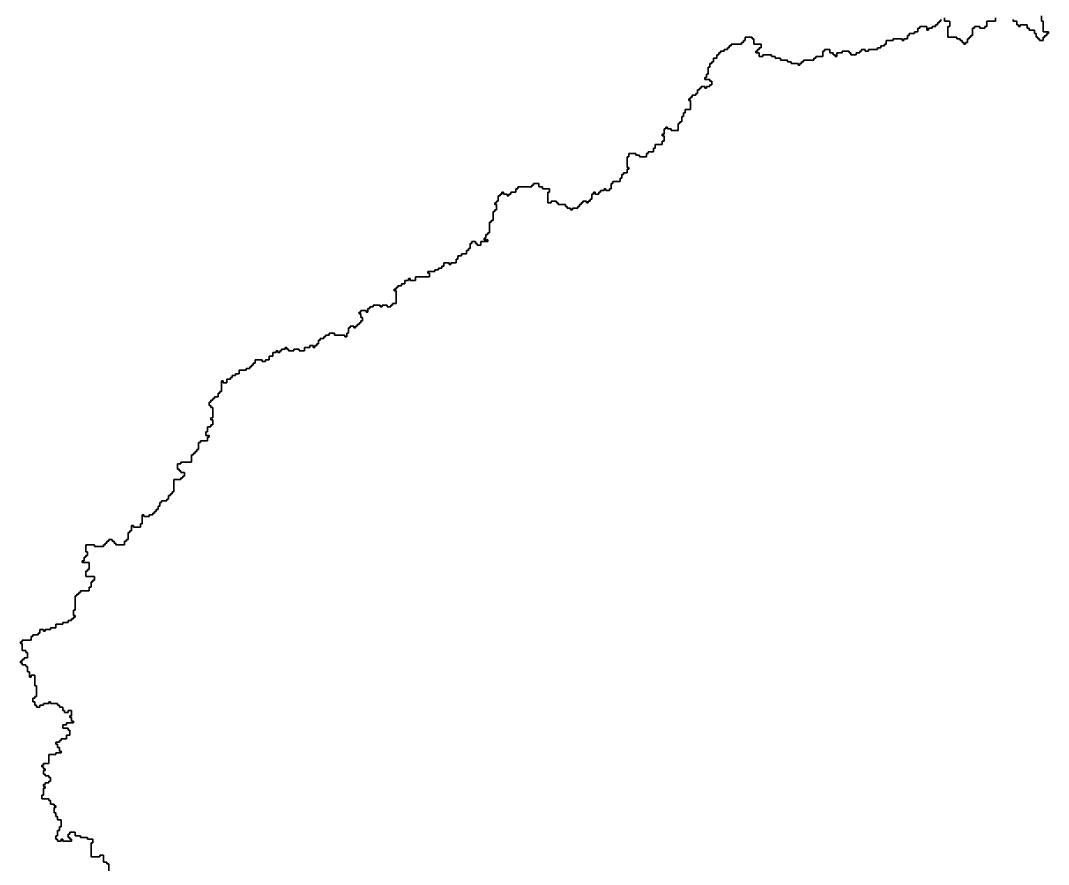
# Model space of a CAD drawing. Header units: inches. Extents: x -98695 to 376223, y 1122520 to 1501782.
# Drawn here: x 175256 to 193240, y 1197747 to 1212512 of the extents above; entities that cross this region are included whole.
import ezdxf

# ---------------------------------------------------------------- set-up
doc = ezdxf.new("R2010")
doc.units = ezdxf.units.IN
doc.header["$MEASUREMENT"] = 0
doc.layers.add('subs1', color=7, linetype='Continuous', true_color=0xc8dcf7)

msp = doc.modelspace()

# ---------------------------------------------------------------- linework, layer by layer
at = {"layer": 'subs1'}
for points in [[(176798, 1197632, 0), (176798, 1197755, 0), (176767, 1197755, 0), (176767, 1197786, 0), (176706, 1197786, 0), (176706, 1197909, 0), (176644, 1197909, 0), (176644, 1197878, 0), (176490, 1197878, 0), (176490, 1198125, 0), (176521, 1198125, 0), (176521, 1198187, 0), (176428, 1198187, 0), (176428, 1198218, 0), (176305, 1198218, 0), (176305, 1198249, 0), (176212, 1198249, 0), (176212, 1198310, 0), (176120, 1198310, 0), (176120, 1198279, 0), (176089, 1198279, 0), (176089, 1198218, 0), (176120, 1198218, 0), (176120, 1198187, 0), (176150, 1198187, 0), (176150, 1198156, 0), (175996, 1198156, 0), (175996, 1198187, 0), (175965, 1198187, 0), (175965, 1198156, 0), (175904, 1198156, 0), (175904, 1198187, 0), (175873, 1198187, 0), (175873, 1198249, 0), (175904, 1198249, 0), (175904, 1198341, 0), (175935, 1198341, 0), (175935, 1198403, 0), (175965, 1198403, 0), (175965, 1198526, 0), (175904, 1198526, 0), (175904, 1198588, 0), (175873, 1198588, 0), (175873, 1198650, 0), (175842, 1198650, 0), (175842, 1198742, 0), (175873, 1198742, 0), (175873, 1198773, 0), (175842, 1198773, 0), (175842, 1198804, 0), (175780, 1198804, 0), (175780, 1198866, 0), (175749, 1198866, 0), (175749, 1198896, 0), (175626, 1198896, 0), (175626, 1198958, 0), (175657, 1198958, 0), (175657, 1199082, 0), (175688, 1199082, 0), (175688, 1199112, 0), (175657, 1199112, 0), (175657, 1199143, 0), (175688, 1199143, 0), (175688, 1199174, 0), (175749, 1199174, 0), (175749, 1199205, 0), (175780, 1199205, 0), (175780, 1199267, 0), (175749, 1199267, 0), (175749, 1199297, 0), (175688, 1199297, 0), (175688, 1199328, 0), (175657, 1199328, 0), (175657, 1199390, 0), (175688, 1199390, 0), (175688, 1199421, 0), (175657, 1199421, 0), (175657, 1199452, 0), (175626, 1199452, 0), (175626, 1199483, 0), (175657, 1199483, 0), (175657, 1199513, 0), (175749, 1199513, 0), (175749, 1199668, 0), (175873, 1199668, 0), (175873, 1199698, 0), (175965, 1199698, 0), (175965, 1199729, 0), (175935, 1199729, 0), (175935, 1199791, 0), (175904, 1199791, 0), (175904, 1199853, 0), (175873, 1199853, 0), (175873, 1199884, 0), (175935, 1199884, 0), (175935, 1199914, 0), (175965, 1199914, 0), (175965, 1199945, 0), (176058, 1199945, 0), (176058, 1200007, 0), (176120, 1200007, 0), (176120, 1200099, 0), (176089, 1200099, 0), (176089, 1200130, 0), (175996, 1200130, 0), (175996, 1200192, 0), (176058, 1200192, 0), (176058, 1200223, 0), (176181, 1200223, 0), (176181, 1200254, 0), (176150, 1200254, 0), (176150, 1200315, 0), (176120, 1200315, 0), (176120, 1200346, 0), (176150, 1200346, 0), (176150, 1200439, 0), (176089, 1200439, 0), (176089, 1200408, 0), (176027, 1200408, 0), (176027, 1200439, 0), (175996, 1200439, 0), (175996, 1200500, 0), (175935, 1200500, 0), (175935, 1200531, 0), (175904, 1200531, 0), (175904, 1200562, 0), (175780, 1200562, 0), (175780, 1200593, 0), (175749, 1200593, 0), (175749, 1200562, 0), (175657, 1200562, 0), (175657, 1200531, 0), (175595, 1200531, 0), (175595, 1200500, 0), (175534, 1200500, 0), (175534, 1200531, 0), (175503, 1200531, 0), (175503, 1200593, 0), (175472, 1200593, 0), (175472, 1200655, 0), (175503, 1200655, 0), (175503, 1200686, 0), (175534, 1200686, 0), (175534, 1200871, 0), (175503, 1200871, 0), (175503, 1201056, 0), (175441, 1201056, 0), (175441, 1201025, 0), (175410, 1201025, 0), (175410, 1201117, 0), (175379, 1201117, 0), (175379, 1201210, 0), (175348, 1201210, 0), (175348, 1201241, 0), (175287, 1201241, 0), (175287, 1201272, 0), (175256, 1201272, 0), (175256, 1201302, 0), (175287, 1201302, 0), (175287, 1201333, 0), (175318, 1201333, 0), (175318, 1201364, 0), (175379, 1201364, 0), (175379, 1201457, 0), (175348, 1201457, 0), (175348, 1201488, 0), (175287, 1201488, 0), (175287, 1201611, 0), (175256, 1201611, 0), (175256, 1201642, 0), (175287, 1201642, 0), (175287, 1201673, 0), (175441, 1201673, 0), (175441, 1201734, 0), (175472, 1201734, 0), (175472, 1201765, 0), (175564, 1201765, 0), (175564, 1201796, 0), (175595, 1201796, 0), (175595, 1201858, 0), (175657, 1201858, 0), (175657, 1201827, 0), (175688, 1201827, 0), (175688, 1201858, 0), (175780, 1201858, 0), (175780, 1201889, 0), (175873, 1201889, 0), (175873, 1201950, 0), (175996, 1201950, 0), (175996, 1201981, 0), (176089, 1201981, 0), (176089, 1202012, 0), (176150, 1202012, 0), (176150, 1202043, 0), (176181, 1202043, 0), (176181, 1202074, 0), (176212, 1202074, 0), (176212, 1202104, 0), (176181, 1202104, 0), (176181, 1202197, 0), (176212, 1202197, 0), (176212, 1202444, 0), (176243, 1202444, 0), (176243, 1202475, 0), (176274, 1202475, 0), (176274, 1202506, 0), (176305, 1202506, 0), (176305, 1202536, 0), (176459, 1202536, 0), (176459, 1202598, 0), (176490, 1202598, 0), (176490, 1202691, 0), (176521, 1202691, 0), (176521, 1202721, 0), (176552, 1202721, 0), (176552, 1202783, 0), (176397, 1202783, 0), (176397, 1202876, 0), (176428, 1202876, 0), (176428, 1202907, 0), (176459, 1202907, 0), (176459, 1203030, 0), (176336, 1203030, 0), (176336, 1203061, 0), (176366, 1203061, 0), (176366, 1203122, 0), (176397, 1203122, 0), (176397, 1203153, 0), (176428, 1203153, 0), (176428, 1203215, 0), (176397, 1203215, 0), (176397, 1203338, 0), (176552, 1203338, 0), (176552, 1203308, 0), (176706, 1203308, 0), (176706, 1203338, 0), (176737, 1203338, 0), (176737, 1203369, 0), (176767, 1203369, 0), (176767, 1203400, 0), (176798, 1203400, 0), (176798, 1203431, 0), (176860, 1203431, 0), (176860, 1203400, 0), (176891, 1203400, 0), (176891, 1203369, 0), (176922, 1203369, 0), (176922, 1203338, 0), (177076, 1203338, 0), (177076, 1203400, 0), (177107, 1203400, 0), (177107, 1203431, 0), (177138, 1203431, 0), (177138, 1203554, 0), (177168, 1203554, 0), (177168, 1203585, 0), (177199, 1203585, 0), (177199, 1203678, 0), (177230, 1203678, 0), (177230, 1203647, 0), (177354, 1203647, 0), (177354, 1203709, 0), (177384, 1203709, 0), (177384, 1203863, 0), (177415, 1203863, 0), (177415, 1203832, 0), (177508, 1203832, 0), (177508, 1203863, 0), (177569, 1203863, 0), (177569, 1203894, 0), (177600, 1203894, 0), (177600, 1203924, 0), (177631, 1203924, 0), (177631, 1203955, 0), (177662, 1203955, 0), (177662, 1204017, 0), (177693, 1204017, 0), (177693, 1204079, 0), (177724, 1204079, 0), (177724, 1204110, 0), (177816, 1204110, 0), (177816, 1204140, 0), (177847, 1204140, 0), (177847, 1204202, 0), (177878, 1204202, 0), (177878, 1204233, 0), (177909, 1204233, 0), (177909, 1204264, 0), (177940, 1204264, 0), (177940, 1204480, 0), (178063, 1204480, 0), (178063, 1204511, 0), (178094, 1204511, 0), (178094, 1204541, 0), (178125, 1204541, 0), (178125, 1204603, 0), (178063, 1204603, 0), (178063, 1204634, 0), (178032, 1204634, 0), (178032, 1204665, 0), (178001, 1204665, 0), (178001, 1204757, 0), (178063, 1204757, 0), (178063, 1204788, 0), (178248, 1204788, 0), (178248, 1204912, 0), (178279, 1204912, 0), (178279, 1204942, 0), (178310, 1204942, 0), (178310, 1204973, 0), (178341, 1204973, 0), (178341, 1205004, 0), (178371, 1205004, 0), (178371, 1205127, 0), (178402, 1205127, 0), (178402, 1205158, 0), (178526, 1205158, 0), (178526, 1205220, 0), (178557, 1205220, 0), (178557, 1205251, 0), (178495, 1205251, 0), (178495, 1205313, 0), (178526, 1205313, 0), (178526, 1205405, 0), (178587, 1205405, 0), (178587, 1205436, 0), (178618, 1205436, 0), (178618, 1205528, 0), (178587, 1205528, 0), (178587, 1205559, 0), (178618, 1205559, 0), (178618, 1205744, 0), (178587, 1205744, 0), (178587, 1205775, 0), (178557, 1205775, 0), (178557, 1205837, 0), (178587, 1205837, 0), (178587, 1205868, 0), (178618, 1205868, 0), (178618, 1205899, 0), (178649, 1205899, 0), (178649, 1205930, 0), (178711, 1205930, 0), (178711, 1205991, 0), (178742, 1205991, 0), (178742, 1206022, 0), (178772, 1206022, 0), (178772, 1206207, 0), (178803, 1206207, 0), (178803, 1206176, 0), (178865, 1206176, 0), (178865, 1206238, 0), (178927, 1206238, 0), (178927, 1206269, 0), (178958, 1206269, 0), (178958, 1206300, 0), (179019, 1206300, 0), (179019, 1206331, 0), (179081, 1206331, 0), (179081, 1206392, 0), (179204, 1206392, 0), (179204, 1206423, 0), (179266, 1206423, 0), (179266, 1206454, 0), (179297, 1206454, 0), (179297, 1206485, 0), (179328, 1206485, 0), (179328, 1206516, 0), (179359, 1206516, 0), (179359, 1206577, 0), (179482, 1206577, 0), (179482, 1206546, 0), (179544, 1206546, 0), (179544, 1206577, 0), (179605, 1206577, 0), (179605, 1206639, 0), (179667, 1206639, 0), (179667, 1206701, 0), (179729, 1206701, 0), (179729, 1206732, 0), (179760, 1206732, 0), (179760, 1206701, 0), (179790, 1206701, 0), (179790, 1206732, 0), (179821, 1206732, 0), (179821, 1206762, 0), (179883, 1206762, 0), (179883, 1206793, 0), (179914, 1206793, 0), (179914, 1206762, 0), (179945, 1206762, 0), (179945, 1206732, 0), (180037, 1206732, 0), (180037, 1206762, 0), (180130, 1206762, 0), (180130, 1206732, 0), (180222, 1206732, 0), (180222, 1206793, 0), (180315, 1206793, 0), (180315, 1206824, 0), (180377, 1206824, 0), (180377, 1206793, 0), (180407, 1206793, 0), (180407, 1206824, 0), (180438, 1206824, 0), (180438, 1206855, 0), (180469, 1206855, 0), (180469, 1206917, 0), (180500, 1206917, 0), (180500, 1206947, 0), (180562, 1206947, 0), (180562, 1206978, 0), (180592, 1206978, 0), (180592, 1207009, 0), (180654, 1207009, 0), (180654, 1207040, 0), (180747, 1207040, 0), (180747, 1207009, 0), (180932, 1207009, 0), (180932, 1206978, 0), (180963, 1206978, 0), (180963, 1207040, 0), (180993, 1207040, 0), (180993, 1207133, 0), (181024, 1207133, 0), (181024, 1207163, 0), (181086, 1207163, 0), (181086, 1207133, 0), (181117, 1207133, 0), (181117, 1207163, 0), (181148, 1207163, 0), (181148, 1207194, 0), (181179, 1207194, 0), (181179, 1207225, 0), (181209, 1207225, 0), (181209, 1207256, 0), (181240, 1207256, 0), (181240, 1207318, 0), (181209, 1207318, 0), (181209, 1207379, 0), (181179, 1207379, 0), (181179, 1207410, 0), (181209, 1207410, 0), (181209, 1207441, 0), (181302, 1207441, 0), (181302, 1207410, 0), (181333, 1207410, 0), (181333, 1207472, 0), (181364, 1207472, 0), (181364, 1207503, 0), (181425, 1207503, 0), (181425, 1207534, 0), (181549, 1207534, 0), (181549, 1207503, 0), (181580, 1207503, 0), (181580, 1207534, 0), (181672, 1207534, 0), (181672, 1207503, 0), (181734, 1207503, 0), (181734, 1207534, 0), (181765, 1207534, 0), (181765, 1207564, 0), (181826, 1207564, 0), (181826, 1207780, 0), (181795, 1207780, 0), (181795, 1207811, 0), (181826, 1207811, 0), (181826, 1207842, 0), (181857, 1207842, 0), (181857, 1207873, 0), (181919, 1207873, 0), (181919, 1207904, 0), (181981, 1207904, 0), (181981, 1207965, 0), (182042, 1207965, 0), (182042, 1207996, 0), (182073, 1207996, 0), (182073, 1207965, 0), (182166, 1207965, 0), (182166, 1208027, 0), (182412, 1208027, 0), (182412, 1208089, 0), (182382, 1208089, 0), (182382, 1208120, 0), (182505, 1208120, 0), (182505, 1208150, 0), (182567, 1208150, 0), (182567, 1208181, 0), (182628, 1208181, 0), (182628, 1208212, 0), (182659, 1208212, 0), (182659, 1208274, 0), (182752, 1208274, 0), (182752, 1208243, 0), (182783, 1208243, 0), (182783, 1208274, 0), (182875, 1208274, 0), (182875, 1208336, 0), (182906, 1208336, 0), (182906, 1208397, 0), (182968, 1208397, 0), (182968, 1208428, 0), (183060, 1208428, 0), (183060, 1208490, 0), (183091, 1208490, 0), (183091, 1208521, 0), (183122, 1208521, 0), (183122, 1208613, 0), (183153, 1208613, 0), (183153, 1208644, 0), (183214, 1208644, 0), (183214, 1208613, 0), (183245, 1208613, 0), (183245, 1208582, 0), (183307, 1208582, 0), (183307, 1208644, 0), (183430, 1208644, 0), (183430, 1208675, 0), (183369, 1208675, 0), (183369, 1208706, 0), (183399, 1208706, 0), (183399, 1208767, 0), (183430, 1208767, 0), (183430, 1208798, 0), (183461, 1208798, 0), (183461, 1208983, 0), (183492, 1208983, 0), (183492, 1209014, 0), (183523, 1209014, 0), (183523, 1209168, 0), (183554, 1209168, 0), (183554, 1209199, 0), (183585, 1209199, 0), (183585, 1209292, 0), (183554, 1209292, 0), (183554, 1209323, 0), (183585, 1209323, 0), (183585, 1209354, 0), (183615, 1209354, 0), (183615, 1209446, 0), (183646, 1209446, 0), (183646, 1209477, 0), (183677, 1209477, 0), (183677, 1209508, 0), (183708, 1209508, 0), (183708, 1209477, 0), (183770, 1209477, 0), (183770, 1209446, 0), (183801, 1209446, 0), (183801, 1209477, 0), (183831, 1209477, 0), (183831, 1209508, 0), (183924, 1209508, 0), (183924, 1209569, 0), (183955, 1209569, 0), (183955, 1209600, 0), (184202, 1209600, 0), (184202, 1209631, 0), (184232, 1209631, 0), (184232, 1209662, 0), (184325, 1209662, 0), (184325, 1209600, 0), (184387, 1209600, 0), (184387, 1209569, 0), (184510, 1209569, 0), (184510, 1209508, 0), (184479, 1209508, 0), (184479, 1209323, 0), (184541, 1209323, 0), (184541, 1209354, 0), (184633, 1209354, 0), (184633, 1209323, 0), (184664, 1209323, 0), (184664, 1209292, 0), (184788, 1209292, 0), (184788, 1209261, 0), (184818, 1209261, 0), (184818, 1209230, 0), (184880, 1209230, 0), (184880, 1209199, 0), (184911, 1209199, 0), (184911, 1209230, 0), (185004, 1209230, 0), (185004, 1209261, 0), (185034, 1209261, 0), (185034, 1209292, 0), (185065, 1209292, 0), (185065, 1209323, 0), (185096, 1209323, 0), (185096, 1209354, 0), (185158, 1209354, 0), (185158, 1209323, 0), (185189, 1209323, 0), (185189, 1209354, 0), (185219, 1209354, 0), (185219, 1209384, 0), (185250, 1209384, 0), (185250, 1209477, 0), (185281, 1209477, 0), (185281, 1209508, 0), (185312, 1209508, 0), (185312, 1209477, 0), (185374, 1209477, 0), (185374, 1209508, 0), (185405, 1209508, 0), (185405, 1209539, 0), (185466, 1209539, 0), (185466, 1209569, 0), (185497, 1209569, 0), (185497, 1209539, 0), (185559, 1209539, 0), (185559, 1209569, 0), (185590, 1209569, 0), (185590, 1209662, 0), (185620, 1209662, 0), (185620, 1209693, 0), (185744, 1209693, 0), (185744, 1209755, 0), (185775, 1209755, 0), (185775, 1209816, 0), (185806, 1209816, 0), (185806, 1209847, 0), (185867, 1209847, 0), (185867, 1209909, 0), (185898, 1209909, 0), (185898, 1209940, 0), (185867, 1209940, 0), (185867, 1210125, 0), (185898, 1210125, 0), (185898, 1210186, 0), (186021, 1210186, 0), (186021, 1210156, 0), (186083, 1210156, 0), (186083, 1210125, 0), (186207, 1210125, 0), (186207, 1210186, 0), (186237, 1210186, 0), (186237, 1210217, 0), (186330, 1210217, 0), (186330, 1210279, 0), (186361, 1210279, 0), (186361, 1210341, 0), (186484, 1210341, 0), (186484, 1210402, 0), (186515, 1210402, 0), (186515, 1210495, 0), (186484, 1210495, 0), (186484, 1210526, 0), (186515, 1210526, 0), (186515, 1210618, 0), (186546, 1210618, 0), (186546, 1210649, 0), (186577, 1210649, 0), (186577, 1210618, 0), (186638, 1210618, 0), (186638, 1210587, 0), (186762, 1210587, 0), (186762, 1210711, 0), (186793, 1210711, 0), (186793, 1210742, 0), (186823, 1210742, 0), (186823, 1210834, 0), (186854, 1210834, 0), (186854, 1210896, 0), (186885, 1210896, 0), (186885, 1210958, 0), (186978, 1210958, 0), (186978, 1211112, 0), (186947, 1211112, 0), (186947, 1211143, 0), (186978, 1211143, 0), (186978, 1211173, 0), (187009, 1211173, 0), (187009, 1211204, 0), (187070, 1211204, 0), (187070, 1211235, 0), (187101, 1211235, 0), (187101, 1211297, 0), (187132, 1211297, 0), (187132, 1211328, 0), (187163, 1211328, 0), (187163, 1211359, 0), (187225, 1211359, 0), (187225, 1211328, 0), (187255, 1211328, 0), (187255, 1211359, 0), (187317, 1211359, 0), (187317, 1211389, 0), (187348, 1211389, 0), (187348, 1211451, 0), (187317, 1211451, 0), (187317, 1211482, 0), (187225, 1211482, 0), (187225, 1211513, 0), (187255, 1211513, 0), (187255, 1211574, 0), (187286, 1211574, 0), (187286, 1211698, 0), (187317, 1211698, 0), (187317, 1211760, 0), (187348, 1211760, 0), (187348, 1211790, 0), (187379, 1211790, 0), (187379, 1211852, 0), (187440, 1211852, 0), (187440, 1211914, 0), (187471, 1211914, 0), (187471, 1211945, 0), (187502, 1211945, 0), (187502, 1211975, 0), (187564, 1211975, 0), (187564, 1212006, 0), (187626, 1212006, 0), (187626, 1212037, 0), (187656, 1212037, 0), (187656, 1212068, 0), (187687, 1212068, 0), (187687, 1212099, 0), (187872, 1212099, 0), (187872, 1212130, 0), (187903, 1212130, 0), (187903, 1212161, 0), (187934, 1212161, 0), (187934, 1212222, 0), (188057, 1212222, 0), (188057, 1212191, 0), (188088, 1212191, 0), (188088, 1212099, 0), (188212, 1212099, 0), (188212, 1212037, 0), (188181, 1212037, 0), (188181, 1212006, 0), (188150, 1212006, 0), (188150, 1211975, 0), (188119, 1211975, 0), (188119, 1211945, 0), (188181, 1211945, 0), (188181, 1211883, 0), (188242, 1211883, 0), (188242, 1211914, 0), (188397, 1211914, 0), (188397, 1211883, 0), (188458, 1211883, 0), (188458, 1211852, 0), (188551, 1211852, 0), (188551, 1211821, 0), (188674, 1211821, 0), (188674, 1211790, 0), (188736, 1211790, 0), (188736, 1211760, 0), (188859, 1211760, 0), (188859, 1211729, 0), (188890, 1211729, 0), (188890, 1211760, 0), (188921, 1211760, 0), (188921, 1211790, 0), (188952, 1211790, 0), (188952, 1211821, 0), (189137, 1211821, 0), (189137, 1211852, 0), (189168, 1211852, 0), (189168, 1211883, 0), (189291, 1211883, 0), (189291, 1211975, 0), (189322, 1211975, 0), (189322, 1212006, 0), (189415, 1212006, 0), (189415, 1211945, 0), (189476, 1211945, 0), (189476, 1211914, 0), (189507, 1211914, 0), (189507, 1211883, 0), (189538, 1211883, 0), (189538, 1211945, 0), (189631, 1211945, 0), (189631, 1211975, 0), (189754, 1211975, 0), (189754, 1211945, 0), (189785, 1211945, 0), (189785, 1211914, 0), (189877, 1211914, 0), (189877, 1211945, 0), (189939, 1211945, 0), (189939, 1211975, 0), (189970, 1211975, 0), (189970, 1212006, 0), (190032, 1212006, 0), (190032, 1211975, 0), (190093, 1211975, 0), (190093, 1212006, 0), (190247, 1212006, 0), (190247, 1212037, 0), (190309, 1212037, 0), (190309, 1212068, 0), (190371, 1212068, 0), (190371, 1212099, 0), (190402, 1212099, 0), (190402, 1212161, 0), (190525, 1212161, 0), (190525, 1212191, 0), (190679, 1212191, 0), (190679, 1212161, 0), (190710, 1212161, 0), (190710, 1212191, 0), (190772, 1212191, 0), (190772, 1212253, 0), (190803, 1212253, 0), (190803, 1212284, 0), (190895, 1212284, 0), (190895, 1212315, 0), (190957, 1212315, 0), (190957, 1212376, 0), (190988, 1212376, 0), (190988, 1212407, 0), (191111, 1212407, 0), (191111, 1212346, 0), (191142, 1212346, 0), (191142, 1212376, 0), (191204, 1212376, 0), (191204, 1212407, 0), (191265, 1212407, 0), (191265, 1212438, 0), (191296, 1212438, 0), (191296, 1212469, 0), (191327, 1212469, 0), (191327, 1212500, 0), (191358, 1212500, 0), (191358, 1212531, 0)], [(191358, 1212531, 0), (191358, 1212500, 0), (191327, 1212500, 0), (191327, 1212469, 0), (191296, 1212469, 0), (191296, 1212438, 0), (191265, 1212438, 0), (191265, 1212407, 0), (191204, 1212407, 0), (191204, 1212376, 0), (191142, 1212376, 0), (191142, 1212346, 0), (191111, 1212346, 0), (191111, 1212407, 0), (190988, 1212407, 0), (190988, 1212376, 0), (190957, 1212376, 0), (190957, 1212315, 0), (190895, 1212315, 0), (190895, 1212284, 0), (190803, 1212284, 0), (190803, 1212253, 0), (190772, 1212253, 0), (190772, 1212191, 0), (190710, 1212191, 0), (190710, 1212161, 0), (190679, 1212161, 0), (190679, 1212191, 0), (190525, 1212191, 0), (190525, 1212161, 0), (190402, 1212161, 0), (190402, 1212099, 0), (190371, 1212099, 0), (190371, 1212068, 0), (190309, 1212068, 0), (190309, 1212037, 0), (190247, 1212037, 0), (190247, 1212006, 0), (190093, 1212006, 0), (190093, 1211975, 0), (190032, 1211975, 0), (190032, 1212006, 0), (189970, 1212006, 0), (189970, 1211975, 0), (189939, 1211975, 0), (189939, 1211945, 0), (189877, 1211945, 0), (189877, 1211914, 0), (189785, 1211914, 0), (189785, 1211945, 0), (189754, 1211945, 0), (189754, 1211975, 0), (189631, 1211975, 0), (189631, 1211945, 0), (189538, 1211945, 0), (189538, 1211883, 0), (189507, 1211883, 0), (189507, 1211914, 0), (189476, 1211914, 0), (189476, 1211945, 0), (189415, 1211945, 0), (189415, 1212006, 0), (189322, 1212006, 0), (189322, 1211975, 0), (189291, 1211975, 0), (189291, 1211883, 0), (189168, 1211883, 0), (189168, 1211852, 0), (189137, 1211852, 0), (189137, 1211821, 0), (188952, 1211821, 0), (188952, 1211790, 0), (188921, 1211790, 0), (188921, 1211760, 0), (188890, 1211760, 0), (188890, 1211729, 0), (188859, 1211729, 0), (188859, 1211760, 0), (188736, 1211760, 0), (188736, 1211790, 0), (188674, 1211790, 0), (188674, 1211821, 0), (188551, 1211821, 0), (188551, 1211852, 0), (188458, 1211852, 0), (188458, 1211883, 0), (188397, 1211883, 0), (188397, 1211914, 0), (188242, 1211914, 0), (188242, 1211883, 0), (188181, 1211883, 0), (188181, 1211945, 0), (188119, 1211945, 0), (188119, 1211975, 0), (188150, 1211975, 0), (188150, 1212006, 0), (188181, 1212006, 0), (188181, 1212037, 0), (188212, 1212037, 0), (188212, 1212099, 0), (188088, 1212099, 0), (188088, 1212191, 0), (188057, 1212191, 0), (188057, 1212222, 0), (187934, 1212222, 0), (187934, 1212161, 0), (187903, 1212161, 0), (187903, 1212130, 0), (187872, 1212130, 0), (187872, 1212099, 0), (187687, 1212099, 0), (187687, 1212068, 0), (187656, 1212068, 0), (187656, 1212037, 0), (187626, 1212037, 0), (187626, 1212006, 0), (187564, 1212006, 0), (187564, 1211975, 0), (187502, 1211975, 0), (187502, 1211945, 0), (187471, 1211945, 0), (187471, 1211914, 0), (187440, 1211914, 0), (187440, 1211852, 0), (187379, 1211852, 0), (187379, 1211790, 0), (187348, 1211790, 0), (187348, 1211760, 0), (187317, 1211760, 0), (187317, 1211698, 0), (187286, 1211698, 0), (187286, 1211574, 0), (187255, 1211574, 0), (187255, 1211513, 0), (187225, 1211513, 0), (187225, 1211482, 0), (187317, 1211482, 0), (187317, 1211451, 0), (187348, 1211451, 0), (187348, 1211389, 0), (187317, 1211389, 0), (187317, 1211359, 0), (187255, 1211359, 0), (187255, 1211328, 0), (187225, 1211328, 0), (187225, 1211359, 0), (187163, 1211359, 0), (187163, 1211328, 0), (187132, 1211328, 0), (187132, 1211297, 0), (187101, 1211297, 0), (187101, 1211235, 0), (187070, 1211235, 0), (187070, 1211204, 0), (187009, 1211204, 0), (187009, 1211173, 0), (186978, 1211173, 0), (186978, 1211143, 0), (186947, 1211143, 0), (186947, 1211112, 0), (186978, 1211112, 0), (186978, 1210958, 0), (186885, 1210958, 0), (186885, 1210896, 0), (186854, 1210896, 0), (186854, 1210834, 0), (186823, 1210834, 0), (186823, 1210742, 0), (186793, 1210742, 0), (186793, 1210711, 0), (186762, 1210711, 0), (186762, 1210587, 0), (186638, 1210587, 0), (186638, 1210618, 0), (186577, 1210618, 0), (186577, 1210649, 0), (186546, 1210649, 0), (186546, 1210618, 0), (186515, 1210618, 0), (186515, 1210526, 0), (186484, 1210526, 0), (186484, 1210495, 0), (186515, 1210495, 0), (186515, 1210402, 0), (186484, 1210402, 0), (186484, 1210341, 0), (186361, 1210341, 0), (186361, 1210279, 0), (186330, 1210279, 0), (186330, 1210217, 0), (186237, 1210217, 0), (186237, 1210186, 0), (186207, 1210186, 0), (186207, 1210125, 0), (186083, 1210125, 0), (186083, 1210156, 0), (186021, 1210156, 0), (186021, 1210186, 0), (185898, 1210186, 0), (185898, 1210125, 0), (185867, 1210125, 0), (185867, 1209940, 0), (185898, 1209940, 0), (185898, 1209909, 0), (185867, 1209909, 0), (185867, 1209847, 0), (185806, 1209847, 0), (185806, 1209816, 0), (185775, 1209816, 0), (185775, 1209755, 0), (185744, 1209755, 0), (185744, 1209693, 0), (185620, 1209693, 0), (185620, 1209662, 0), (185590, 1209662, 0), (185590, 1209569, 0), (185559, 1209569, 0), (185559, 1209539, 0), (185497, 1209539, 0), (185497, 1209569, 0), (185466, 1209569, 0), (185466, 1209539, 0), (185405, 1209539, 0), (185405, 1209508, 0), (185374, 1209508, 0), (185374, 1209477, 0), (185312, 1209477, 0), (185312, 1209508, 0), (185281, 1209508, 0), (185281, 1209477, 0), (185250, 1209477, 0), (185250, 1209384, 0), (185219, 1209384, 0), (185219, 1209354, 0), (185189, 1209354, 0), (185189, 1209323, 0), (185158, 1209323, 0), (185158, 1209354, 0), (185096, 1209354, 0), (185096, 1209323, 0), (185065, 1209323, 0), (185065, 1209292, 0), (185034, 1209292, 0), (185034, 1209261, 0), (185004, 1209261, 0), (185004, 1209230, 0), (184911, 1209230, 0), (184911, 1209199, 0), (184880, 1209199, 0), (184880, 1209230, 0), (184818, 1209230, 0), (184818, 1209261, 0), (184788, 1209261, 0), (184788, 1209292, 0), (184664, 1209292, 0), (184664, 1209323, 0), (184633, 1209323, 0), (184633, 1209354, 0), (184541, 1209354, 0), (184541, 1209323, 0), (184479, 1209323, 0), (184479, 1209508, 0), (184510, 1209508, 0), (184510, 1209569, 0), (184387, 1209569, 0), (184387, 1209600, 0), (184325, 1209600, 0), (184325, 1209662, 0), (184232, 1209662, 0), (184232, 1209631, 0), (184202, 1209631, 0), (184202, 1209600, 0), (183955, 1209600, 0), (183955, 1209569, 0), (183924, 1209569, 0), (183924, 1209508, 0), (183831, 1209508, 0), (183831, 1209477, 0), (183801, 1209477, 0), (183801, 1209446, 0), (183770, 1209446, 0), (183770, 1209477, 0), (183708, 1209477, 0), (183708, 1209508, 0), (183677, 1209508, 0), (183677, 1209477, 0), (183646, 1209477, 0), (183646, 1209446, 0), (183615, 1209446, 0), (183615, 1209354, 0), (183585, 1209354, 0), (183585, 1209323, 0), (183554, 1209323, 0), (183554, 1209292, 0), (183585, 1209292, 0), (183585, 1209199, 0), (183554, 1209199, 0), (183554, 1209168, 0), (183523, 1209168, 0), (183523, 1209014, 0), (183492, 1209014, 0), (183492, 1208983, 0), (183461, 1208983, 0), (183461, 1208798, 0), (183430, 1208798, 0), (183430, 1208767, 0), (183399, 1208767, 0), (183399, 1208706, 0), (183369, 1208706, 0), (183369, 1208675, 0), (183430, 1208675, 0), (183430, 1208644, 0), (183307, 1208644, 0), (183307, 1208582, 0), (183245, 1208582, 0), (183245, 1208613, 0), (183214, 1208613, 0), (183214, 1208644, 0), (183153, 1208644, 0), (183153, 1208613, 0), (183122, 1208613, 0), (183122, 1208521, 0), (183091, 1208521, 0), (183091, 1208490, 0), (183060, 1208490, 0), (183060, 1208428, 0), (182968, 1208428, 0), (182968, 1208397, 0), (182906, 1208397, 0), (182906, 1208336, 0), (182875, 1208336, 0), (182875, 1208274, 0), (182783, 1208274, 0), (182783, 1208243, 0), (182752, 1208243, 0), (182752, 1208274, 0), (182659, 1208274, 0), (182659, 1208212, 0), (182628, 1208212, 0), (182628, 1208181, 0), (182567, 1208181, 0), (182567, 1208150, 0), (182505, 1208150, 0), (182505, 1208120, 0), (182382, 1208120, 0), (182382, 1208089, 0), (182412, 1208089, 0), (182412, 1208027, 0), (182166, 1208027, 0), (182166, 1207965, 0), (182073, 1207965, 0), (182073, 1207996, 0), (182042, 1207996, 0), (182042, 1207965, 0), (181981, 1207965, 0), (181981, 1207904, 0), (181919, 1207904, 0), (181919, 1207873, 0), (181857, 1207873, 0), (181857, 1207842, 0), (181826, 1207842, 0), (181826, 1207811, 0), (181795, 1207811, 0), (181795, 1207780, 0), (181826, 1207780, 0), (181826, 1207564, 0), (181765, 1207564, 0), (181765, 1207534, 0), (181734, 1207534, 0), (181734, 1207503, 0), (181672, 1207503, 0), (181672, 1207534, 0), (181580, 1207534, 0), (181580, 1207503, 0), (181549, 1207503, 0), (181549, 1207534, 0), (181425, 1207534, 0), (181425, 1207503, 0), (181364, 1207503, 0), (181364, 1207472, 0), (181333, 1207472, 0), (181333, 1207410, 0), (181302, 1207410, 0), (181302, 1207441, 0), (181209, 1207441, 0), (181209, 1207410, 0), (181179, 1207410, 0), (181179, 1207379, 0), (181209, 1207379, 0), (181209, 1207318, 0), (181240, 1207318, 0), (181240, 1207256, 0), (181209, 1207256, 0), (181209, 1207225, 0), (181179, 1207225, 0), (181179, 1207194, 0), (181148, 1207194, 0), (181148, 1207163, 0), (181117, 1207163, 0), (181117, 1207133, 0), (181086, 1207133, 0), (181086, 1207163, 0), (181024, 1207163, 0), (181024, 1207133, 0), (180993, 1207133, 0), (180993, 1207040, 0), (180963, 1207040, 0), (180963, 1206978, 0), (180932, 1206978, 0), (180932, 1207009, 0), (180747, 1207009, 0), (180747, 1207040, 0), (180654, 1207040, 0), (180654, 1207009, 0), (180592, 1207009, 0), (180592, 1206978, 0), (180562, 1206978, 0), (180562, 1206947, 0), (180500, 1206947, 0), (180500, 1206917, 0), (180469, 1206917, 0), (180469, 1206855, 0), (180438, 1206855, 0), (180438, 1206824, 0), (180407, 1206824, 0), (180407, 1206793, 0), (180377, 1206793, 0), (180377, 1206824, 0), (180315, 1206824, 0), (180315, 1206793, 0), (180222, 1206793, 0), (180222, 1206732, 0), (180130, 1206732, 0), (180130, 1206762, 0), (180037, 1206762, 0), (180037, 1206732, 0), (179945, 1206732, 0), (179945, 1206762, 0), (179914, 1206762, 0), (179914, 1206793, 0), (179883, 1206793, 0), (179883, 1206762, 0), (179821, 1206762, 0), (179821, 1206732, 0), (179790, 1206732, 0), (179790, 1206701, 0), (179760, 1206701, 0), (179760, 1206732, 0), (179729, 1206732, 0), (179729, 1206701, 0), (179667, 1206701, 0), (179667, 1206639, 0), (179605, 1206639, 0), (179605, 1206577, 0), (179544, 1206577, 0), (179544, 1206546, 0), (179482, 1206546, 0), (179482, 1206577, 0), (179359, 1206577, 0), (179359, 1206516, 0), (179328, 1206516, 0), (179328, 1206485, 0), (179297, 1206485, 0), (179297, 1206454, 0), (179266, 1206454, 0), (179266, 1206423, 0), (179204, 1206423, 0), (179204, 1206392, 0), (179081, 1206392, 0), (179081, 1206331, 0), (179019, 1206331, 0), (179019, 1206300, 0), (178958, 1206300, 0), (178958, 1206269, 0), (178927, 1206269, 0), (178927, 1206238, 0), (178865, 1206238, 0), (178865, 1206176, 0), (178803, 1206176, 0), (178803, 1206207, 0), (178772, 1206207, 0), (178772, 1206022, 0), (178742, 1206022, 0), (178742, 1205991, 0), (178711, 1205991, 0), (178711, 1205930, 0), (178649, 1205930, 0), (178649, 1205899, 0), (178618, 1205899, 0), (178618, 1205868, 0), (178587, 1205868, 0), (178587, 1205837, 0), (178557, 1205837, 0), (178557, 1205775, 0), (178587, 1205775, 0), (178587, 1205744, 0), (178618, 1205744, 0), (178618, 1205559, 0), (178587, 1205559, 0), (178587, 1205528, 0), (178618, 1205528, 0), (178618, 1205436, 0), (178587, 1205436, 0), (178587, 1205405, 0), (178526, 1205405, 0), (178526, 1205313, 0), (178495, 1205313, 0), (178495, 1205251, 0), (178557, 1205251, 0), (178557, 1205220, 0), (178526, 1205220, 0), (178526, 1205158, 0), (178402, 1205158, 0), (178402, 1205127, 0), (178371, 1205127, 0), (178371, 1205004, 0), (178341, 1205004, 0), (178341, 1204973, 0), (178310, 1204973, 0), (178310, 1204942, 0), (178279, 1204942, 0), (178279, 1204912, 0), (178248, 1204912, 0), (178248, 1204788, 0), (178063, 1204788, 0), (178063, 1204757, 0), (178001, 1204757, 0), (178001, 1204665, 0), (178032, 1204665, 0), (178032, 1204634, 0), (178063, 1204634, 0), (178063, 1204603, 0), (178125, 1204603, 0), (178125, 1204541, 0), (178094, 1204541, 0), (178094, 1204511, 0), (178063, 1204511, 0), (178063, 1204480, 0), (177940, 1204480, 0), (177940, 1204264, 0), (177909, 1204264, 0), (177909, 1204233, 0), (177878, 1204233, 0), (177878, 1204202, 0), (177847, 1204202, 0), (177847, 1204140, 0), (177816, 1204140, 0), (177816, 1204110, 0), (177724, 1204110, 0), (177724, 1204079, 0), (177693, 1204079, 0), (177693, 1204017, 0), (177662, 1204017, 0), (177662, 1203955, 0), (177631, 1203955, 0), (177631, 1203924, 0), (177600, 1203924, 0), (177600, 1203894, 0), (177569, 1203894, 0), (177569, 1203863, 0), (177508, 1203863, 0), (177508, 1203832, 0), (177415, 1203832, 0), (177415, 1203863, 0), (177384, 1203863, 0), (177384, 1203709, 0), (177354, 1203709, 0), (177354, 1203647, 0), (177230, 1203647, 0), (177230, 1203678, 0), (177199, 1203678, 0), (177199, 1203585, 0), (177168, 1203585, 0), (177168, 1203554, 0), (177138, 1203554, 0), (177138, 1203431, 0), (177107, 1203431, 0), (177107, 1203400, 0), (177076, 1203400, 0), (177076, 1203338, 0), (176922, 1203338, 0), (176922, 1203369, 0), (176891, 1203369, 0), (176891, 1203400, 0), (176860, 1203400, 0), (176860, 1203431, 0), (176798, 1203431, 0), (176798, 1203400, 0), (176767, 1203400, 0), (176767, 1203369, 0), (176737, 1203369, 0), (176737, 1203338, 0), (176706, 1203338, 0), (176706, 1203308, 0), (176552, 1203308, 0), (176552, 1203338, 0), (176397, 1203338, 0), (176397, 1203215, 0), (176428, 1203215, 0), (176428, 1203153, 0), (176397, 1203153, 0), (176397, 1203122, 0), (176366, 1203122, 0), (176366, 1203061, 0), (176336, 1203061, 0), (176336, 1203030, 0), (176459, 1203030, 0), (176459, 1202907, 0), (176428, 1202907, 0), (176428, 1202876, 0), (176397, 1202876, 0), (176397, 1202783, 0), (176552, 1202783, 0), (176552, 1202721, 0), (176521, 1202721, 0), (176521, 1202691, 0), (176490, 1202691, 0), (176490, 1202598, 0), (176459, 1202598, 0), (176459, 1202536, 0), (176305, 1202536, 0), (176305, 1202506, 0), (176274, 1202506, 0), (176274, 1202475, 0), (176243, 1202475, 0), (176243, 1202444, 0), (176212, 1202444, 0), (176212, 1202197, 0), (176181, 1202197, 0), (176181, 1202104, 0), (176212, 1202104, 0), (176212, 1202074, 0), (176181, 1202074, 0), (176181, 1202043, 0), (176150, 1202043, 0), (176150, 1202012, 0), (176089, 1202012, 0), (176089, 1201981, 0), (175996, 1201981, 0), (175996, 1201950, 0), (175873, 1201950, 0), (175873, 1201889, 0), (175780, 1201889, 0), (175780, 1201858, 0), (175688, 1201858, 0), (175688, 1201827, 0), (175657, 1201827, 0), (175657, 1201858, 0), (175595, 1201858, 0), (175595, 1201796, 0), (175564, 1201796, 0), (175564, 1201765, 0), (175472, 1201765, 0), (175472, 1201734, 0), (175441, 1201734, 0), (175441, 1201673, 0), (175287, 1201673, 0), (175287, 1201642, 0), (175256, 1201642, 0), (175256, 1201611, 0), (175287, 1201611, 0), (175287, 1201488, 0), (175348, 1201488, 0), (175348, 1201457, 0), (175379, 1201457, 0), (175379, 1201364, 0), (175318, 1201364, 0), (175318, 1201333, 0), (175287, 1201333, 0), (175287, 1201302, 0), (175256, 1201302, 0), (175256, 1201272, 0), (175287, 1201272, 0), (175287, 1201241, 0), (175348, 1201241, 0), (175348, 1201210, 0), (175379, 1201210, 0), (175379, 1201117, 0), (175410, 1201117, 0), (175410, 1201025, 0), (175441, 1201025, 0), (175441, 1201056, 0), (175503, 1201056, 0), (175503, 1200871, 0), (175534, 1200871, 0), (175534, 1200686, 0), (175503, 1200686, 0), (175503, 1200655, 0), (175472, 1200655, 0), (175472, 1200593, 0), (175503, 1200593, 0), (175503, 1200531, 0), (175534, 1200531, 0), (175534, 1200500, 0), (175595, 1200500, 0), (175595, 1200531, 0), (175657, 1200531, 0), (175657, 1200562, 0), (175749, 1200562, 0), (175749, 1200593, 0), (175780, 1200593, 0), (175780, 1200562, 0), (175904, 1200562, 0), (175904, 1200531, 0), (175935, 1200531, 0), (175935, 1200500, 0), (175996, 1200500, 0), (175996, 1200439, 0), (176027, 1200439, 0), (176027, 1200408, 0), (176089, 1200408, 0), (176089, 1200439, 0), (176150, 1200439, 0), (176150, 1200346, 0), (176120, 1200346, 0), (176120, 1200315, 0), (176150, 1200315, 0), (176150, 1200254, 0), (176181, 1200254, 0), (176181, 1200223, 0), (176058, 1200223, 0), (176058, 1200192, 0), (175996, 1200192, 0), (175996, 1200130, 0), (176089, 1200130, 0), (176089, 1200099, 0), (176120, 1200099, 0), (176120, 1200007, 0), (176058, 1200007, 0), (176058, 1199945, 0), (175965, 1199945, 0), (175965, 1199914, 0), (175935, 1199914, 0), (175935, 1199884, 0), (175873, 1199884, 0), (175873, 1199853, 0), (175904, 1199853, 0), (175904, 1199791, 0), (175935, 1199791, 0), (175935, 1199729, 0), (175965, 1199729, 0), (175965, 1199698, 0), (175873, 1199698, 0), (175873, 1199668, 0), (175749, 1199668, 0), (175749, 1199513, 0), (175657, 1199513, 0), (175657, 1199483, 0), (175626, 1199483, 0), (175626, 1199452, 0), (175657, 1199452, 0), (175657, 1199421, 0), (175688, 1199421, 0), (175688, 1199390, 0), (175657, 1199390, 0), (175657, 1199328, 0), (175688, 1199328, 0), (175688, 1199297, 0), (175749, 1199297, 0), (175749, 1199267, 0), (175780, 1199267, 0), (175780, 1199205, 0), (175749, 1199205, 0), (175749, 1199174, 0), (175688, 1199174, 0), (175688, 1199143, 0), (175657, 1199143, 0), (175657, 1199112, 0), (175688, 1199112, 0), (175688, 1199082, 0), (175657, 1199082, 0), (175657, 1198958, 0), (175626, 1198958, 0), (175626, 1198896, 0), (175749, 1198896, 0), (175749, 1198866, 0), (175780, 1198866, 0), (175780, 1198804, 0), (175842, 1198804, 0), (175842, 1198773, 0), (175873, 1198773, 0), (175873, 1198742, 0), (175842, 1198742, 0), (175842, 1198650, 0), (175873, 1198650, 0), (175873, 1198588, 0), (175904, 1198588, 0), (175904, 1198526, 0), (175965, 1198526, 0), (175965, 1198403, 0), (175935, 1198403, 0), (175935, 1198341, 0), (175904, 1198341, 0), (175904, 1198249, 0), (175873, 1198249, 0), (175873, 1198187, 0), (175904, 1198187, 0), (175904, 1198156, 0), (175965, 1198156, 0), (175965, 1198187, 0), (175996, 1198187, 0), (175996, 1198156, 0), (176150, 1198156, 0), (176150, 1198187, 0), (176120, 1198187, 0), (176120, 1198218, 0), (176089, 1198218, 0), (176089, 1198279, 0), (176120, 1198279, 0), (176120, 1198310, 0), (176212, 1198310, 0), (176212, 1198249, 0), (176305, 1198249, 0), (176305, 1198218, 0), (176428, 1198218, 0), (176428, 1198187, 0), (176521, 1198187, 0), (176521, 1198125, 0), (176490, 1198125, 0), (176490, 1197878, 0), (176644, 1197878, 0), (176644, 1197909, 0), (176706, 1197909, 0), (176706, 1197786, 0), (176767, 1197786, 0), (176767, 1197755, 0), (176798, 1197755, 0), (176798, 1197632, 0)], [(191420, 1212562, 0), (191420, 1212500, 0), (191512, 1212500, 0), (191512, 1212407, 0), (191481, 1212407, 0), (191481, 1212222, 0), (191636, 1212222, 0), (191636, 1212191, 0), (191697, 1212191, 0), (191697, 1212161, 0), (191728, 1212161, 0), (191728, 1212130, 0), (191759, 1212130, 0), (191759, 1212099, 0), (191790, 1212099, 0), (191790, 1212130, 0), (191821, 1212130, 0), (191821, 1212191, 0), (191852, 1212191, 0), (191852, 1212222, 0), (191882, 1212222, 0), (191882, 1212253, 0), (191913, 1212253, 0), (191913, 1212376, 0), (191944, 1212376, 0), (191944, 1212407, 0), (192037, 1212407, 0), (192037, 1212376, 0), (192129, 1212376, 0), (192129, 1212407, 0), (192160, 1212407, 0), (192160, 1212500, 0), (192314, 1212500, 0), (192314, 1212562, 0)], [(192314, 1212562, 0), (192314, 1212500, 0), (192160, 1212500, 0), (192160, 1212407, 0), (192129, 1212407, 0), (192129, 1212376, 0), (192037, 1212376, 0), (192037, 1212407, 0), (191944, 1212407, 0), (191944, 1212376, 0), (191913, 1212376, 0), (191913, 1212253, 0), (191882, 1212253, 0), (191882, 1212222, 0), (191852, 1212222, 0), (191852, 1212191, 0), (191821, 1212191, 0), (191821, 1212130, 0), (191790, 1212130, 0), (191790, 1212099, 0), (191759, 1212099, 0), (191759, 1212130, 0), (191728, 1212130, 0), (191728, 1212161, 0), (191697, 1212161, 0), (191697, 1212191, 0), (191636, 1212191, 0), (191636, 1212222, 0), (191481, 1212222, 0), (191481, 1212407, 0), (191512, 1212407, 0), (191512, 1212500, 0), (191420, 1212500, 0), (191420, 1212562, 0)], [(192623, 1212531, 0), (192623, 1212500, 0), (192684, 1212500, 0), (192684, 1212438, 0), (192715, 1212438, 0), (192715, 1212407, 0), (192746, 1212407, 0), (192746, 1212438, 0), (192869, 1212438, 0), (192869, 1212376, 0), (192900, 1212376, 0), (192900, 1212346, 0), (192993, 1212346, 0), (192993, 1212284, 0), (193024, 1212284, 0), (193024, 1212222, 0), (193055, 1212222, 0), (193055, 1212191, 0), (193085, 1212191, 0), (193085, 1212161, 0), (193147, 1212161, 0), (193147, 1212222, 0), (193178, 1212222, 0), (193178, 1212253, 0), (193209, 1212253, 0), (193209, 1212284, 0), (193240, 1212284, 0), (193240, 1212315, 0), (193147, 1212315, 0), (193147, 1212500, 0), (193116, 1212500, 0), (193116, 1212592, 0)], [(193116, 1212592, 0), (193116, 1212500, 0), (193147, 1212500, 0), (193147, 1212315, 0), (193240, 1212315, 0), (193240, 1212284, 0), (193209, 1212284, 0), (193209, 1212253, 0), (193178, 1212253, 0), (193178, 1212222, 0), (193147, 1212222, 0), (193147, 1212161, 0), (193085, 1212161, 0), (193085, 1212191, 0), (193055, 1212191, 0), (193055, 1212222, 0), (193024, 1212222, 0), (193024, 1212284, 0), (192993, 1212284, 0), (192993, 1212346, 0), (192900, 1212346, 0), (192900, 1212376, 0), (192869, 1212376, 0), (192869, 1212438, 0), (192746, 1212438, 0), (192746, 1212407, 0), (192715, 1212407, 0), (192715, 1212438, 0), (192684, 1212438, 0), (192684, 1212500, 0), (192623, 1212500, 0), (192623, 1212531, 0)]]:
    msp.add_polyline3d(points, dxfattribs=at)

doc.saveas('drawing.dxf')
